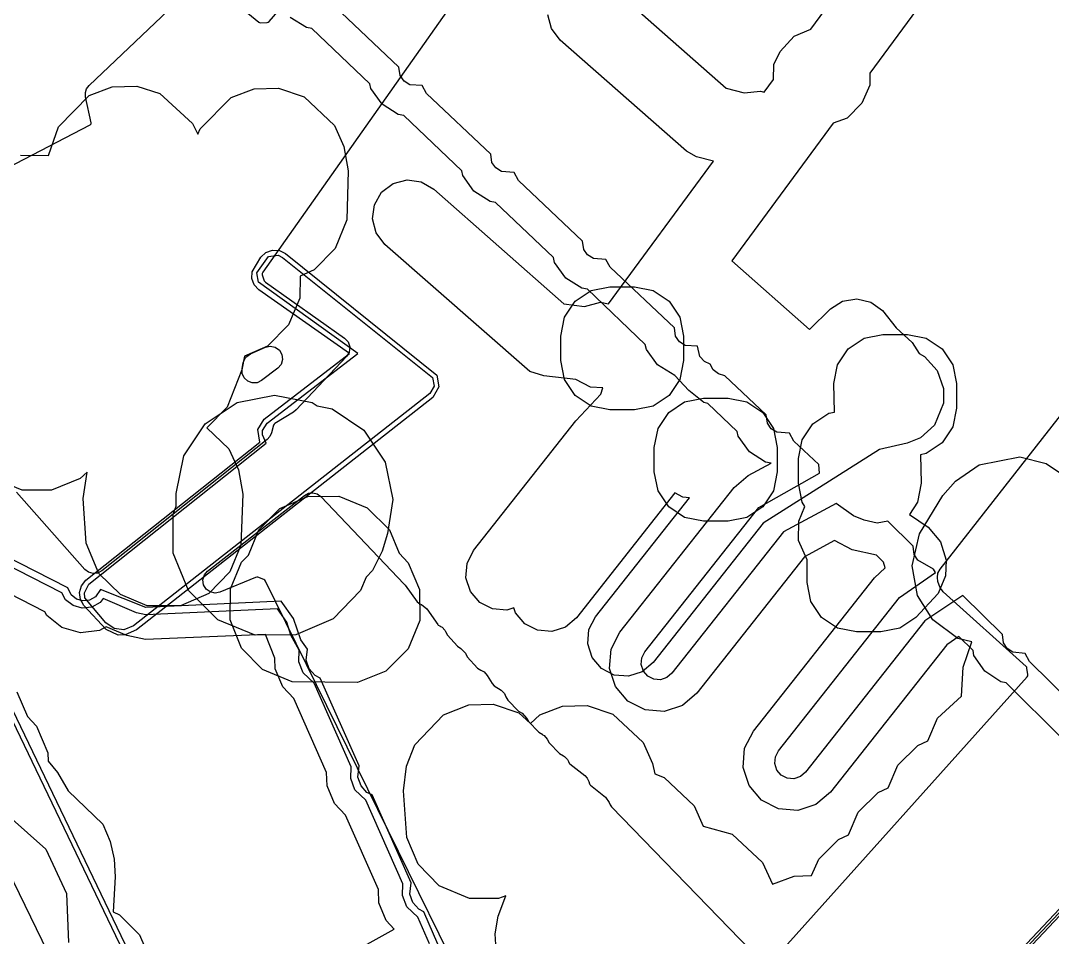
# Model space of a CAD drawing. Header units: metres. Extents: x -2677 to -840, y 169 to 1487.
# Drawn here: x -1922.54 to -1880.57, y 298.51 to 335.8 of the extents above; entities that cross this region are included whole.
import ezdxf

# ---------------------------------------------------------------- set-up
doc = ezdxf.new("R2010")
doc.units = ezdxf.units.M
for name, color, linetype in [('AI_GREENING_ALLOWED_ZONE', 4, 'Continuous'), ('AI_GREENING_EXCLUSIONS', 1, 'Continuous'), ('AI_GREENING_LAWN', 82, 'Continuous')]:
    doc.layers.add(name, color=color, linetype=linetype)

msp = doc.modelspace()

# ---------------------------------------------------------------- linework, layer by layer
at = {"layer": 'AI_GREENING_ALLOWED_ZONE'}
msp.add_lwpolyline([(-1912.733, 321.162), (-1912.913, 321.075), (-1913.113, 321.065), (-1913.301, 321.134), (-1913.447, 321.272), (-1913.527, 321.456), (-1913.528, 321.656), (-1913.481, 321.894), (-1913.38, 322.11), (-1913.191, 322.255), (-1912.582, 322.52), (-1912.381, 322.562), (-1912.18, 322.519), (-1912.013, 322.399), (-1911.909, 322.222), (-1911.884, 322.018), (-1911.944, 321.821), (-1912.078, 321.665), (-1912.733, 321.162)], close=True, dxfattribs=at)
at = {"layer": 'AI_GREENING_EXCLUSIONS'}
for points in [[(-1880.45, 343.937), (-1887.999, 333.662), (-1888, 333.185), (-1888.319, 332.45), (-1888.916, 331.831), (-1889.492, 331.634), (-1893.612, 326.038), (-1890.448, 323.246), (-1889.601, 324.088), (-1889.104, 324.396), (-1888.526, 324.49), (-1887.956, 324.356), (-1887.481, 324.014), (-1886.93, 323.308), (-1886.277, 322.707), (-1885.986, 322.27), (-1885.773, 322.14), (-1885.261, 321.576), (-1884.995, 320.84), (-1884.995, 320.246), (-1885.368, 319.351), (-1885.932, 318.839), (-1886.474, 318.612), (-1887.6, 318.364), (-1892.336, 315.36), (-1896.805, 309.697), (-1897.25, 309.317), (-1897.807, 309.136), (-1898.39, 309.182), (-1898.911, 309.448), (-1899.291, 309.894), (-1899.472, 310.45), (-1899.426, 311.034), (-1899.16, 311.555), (-1895.337, 316.4), (-1895.602, 316.423), (-1895.924, 316.592), (-1899.927, 311.519), (-1900.372, 311.139), (-1900.929, 310.958), (-1901.512, 311.005), (-1902.034, 311.27), (-1902.414, 311.716), (-1902.48, 311.921), (-1902.76, 311.83), (-1903.344, 311.876), (-1903.865, 312.142), (-1904.245, 312.587), (-1904.425, 313.144), (-1904.379, 313.727), (-1904.113, 314.249), (-1899.949, 319.527), (-1898.936, 320.615), (-1898.853, 320.871), (-1899.363, 320.893), (-1899.951, 321.203), (-1901.262, 321.358), (-1901.819, 321.539), (-1907.721, 326.704), (-1908.076, 327.17), (-1908.225, 327.736), (-1908.147, 328.316), (-1907.853, 328.822), (-1907.387, 329.176), (-1906.821, 329.326), (-1906.241, 329.248), (-1905.735, 328.953), (-1900.444, 324.282), (-1899.599, 324.182), (-1898.955, 324.347), (-1898.629, 324.283), (-1894.355, 330.089), (-1895.043, 330.271), (-1895.457, 330.49), (-1900.589, 335.015), (-1900.944, 335.48), (-1901.094, 336.046)], [(-1898.604, 337.264), (-1893.834, 333.052), (-1893.106, 332.865), (-1892.445, 332.942), (-1892.292, 332.891), (-1891.914, 333.405), (-1891.899, 334.022), (-1891.65, 334.552), (-1891.08, 335.177), (-1890.402, 335.459), (-1884.733, 343.159)], [(-1878.967, 307.236), (-1881.5, 309.739), (-1881.673, 310.063), (-1882.18, 310.114), (-1882.408, 310.264), (-1882.562, 310.49), (-1882.603, 310.829), (-1884.213, 312.42), (-1885.758, 311.384), (-1890.614, 305.229), (-1890.822, 305.052), (-1891.082, 304.968), (-1891.354, 304.989), (-1891.597, 305.113), (-1891.774, 305.321), (-1891.859, 305.581), (-1891.837, 305.853), (-1891.713, 306.096), (-1886.789, 312.338), (-1885.332, 313.355), (-1885.409, 313.498), (-1886.044, 313.857), (-1886.197, 314.083), (-1886.238, 314.421), (-1887.27, 315.441), (-1887.698, 315.364), (-1888.233, 315.482), (-1888.659, 315.664), (-1889.371, 316.168), (-1891.507, 315.012), (-1896.048, 309.257), (-1896.255, 309.079), (-1896.515, 308.995), (-1896.787, 309.017), (-1897.031, 309.141), (-1897.208, 309.349), (-1897.292, 309.608), (-1897.271, 309.881), (-1897.147, 310.124), (-1892.51, 316), (-1890.05, 317.392), (-1890.072, 317.744), (-1891.085, 318.702), (-1891.265, 319.022), (-1891.773, 319.062), (-1892.004, 319.207), (-1892.162, 319.43), (-1892.21, 319.767), (-1893.889, 321.356), (-1894.152, 321.431), (-1894.366, 321.6), (-1894.493, 321.827), (-1894.727, 321.94), (-1894.909, 322.143), (-1894.999, 322.557), (-1895.507, 322.596), (-1895.738, 322.742), (-1895.896, 322.965), (-1895.945, 323.302), (-1898.553, 325.771), (-1898.733, 326.092), (-1899.241, 326.131), (-1899.473, 326.276), (-1899.631, 326.499), (-1899.679, 326.837), (-1902.288, 329.306), (-1902.468, 329.626), (-1902.976, 329.666), (-1903.207, 329.811), (-1903.365, 330.034), (-1903.413, 330.371), (-1906.022, 332.84), (-1906.202, 333.161), (-1906.71, 333.2), (-1906.941, 333.346), (-1907.099, 333.568), (-1907.148, 333.906), (-1909.756, 336.375)], [(-1880.165, 306.592), (-1882.45, 308.867), (-1882.671, 308.91), (-1883.322, 309.339), (-1883.76, 309.986), (-1883.8, 310.184), (-1884.371, 310.748), (-1884.864, 310.418), (-1889.593, 304.424), (-1890.187, 303.917), (-1890.929, 303.676), (-1891.707, 303.738), (-1892.402, 304.093), (-1892.909, 304.686), (-1893.15, 305.428), (-1893.088, 306.206), (-1892.734, 306.902), (-1887.809, 313.143), (-1887.373, 313.545), (-1887.436, 313.777), (-1887.726, 314.064), (-1888.713, 314.274), (-1889.439, 314.652), (-1890.652, 313.996), (-1895.027, 308.451), (-1895.621, 307.945), (-1896.363, 307.704), (-1897.141, 307.766), (-1897.836, 308.12), (-1898.343, 308.714), (-1898.583, 309.456), (-1898.522, 310.234), (-1898.167, 310.929), (-1893.519, 316.82), (-1892.943, 317.304), (-1892.015, 317.81), (-1892.237, 317.848), (-1892.897, 318.263), (-1893.349, 318.9), (-1893.394, 319.098), (-1894.59, 320.23), (-1894.743, 320.273), (-1895.355, 320.757), (-1895.934, 321.376), (-1896.632, 321.798), (-1897.083, 322.434), (-1897.128, 322.632), (-1899.484, 324.879), (-1899.706, 324.917), (-1900.366, 325.332), (-1900.817, 325.969), (-1900.863, 326.167), (-1903.218, 328.413), (-1903.44, 328.451), (-1904.101, 328.867), (-1904.552, 329.504), (-1904.597, 329.701), (-1906.952, 331.948), (-1907.175, 331.986), (-1907.835, 332.401), (-1908.286, 333.038), (-1908.331, 333.236), (-1910.687, 335.483), (-1910.909, 335.52), (-1911.569, 335.936)], [(-1922.537, 330.334), (-1921.398, 330.315), (-1921.001, 331.48), (-1919.742, 332.759), (-1918.811, 333.109), (-1917.816, 333.135), (-1916.868, 332.835), (-1915.542, 331.625), (-1915.334, 331.187), (-1915.235, 331.397), (-1913.975, 332.676), (-1913.044, 333.026), (-1912.05, 333.053), (-1911, 332.701), (-1909.776, 331.542), (-1909.391, 330.686), (-1909.208, 329.697), (-1909.274, 327.705), (-1909.743, 326.54), (-1910.599, 325.663), (-1911.166, 325.409), (-1911.185, 324.52), (-1911.638, 323.436), (-1912.493, 322.559), (-1913.43, 322.15), (-1913.54, 321.595), (-1914.142, 320.08), (-1914.966, 319.235), (-1914.065, 318.382), (-1913.679, 317.526), (-1913.497, 316.537), (-1913.579, 314.464), (-1914.032, 313.38), (-1914.887, 312.503), (-1916.038, 312.005), (-1917.388, 312.005), (-1918.472, 312.458), (-1919.349, 313.313), (-1919.864, 314.545), (-1919.992, 316.364), (-1919.836, 317.436), (-1920.117, 317.176), (-1921.282, 316.706), (-1922.47, 316.706), (-1923.635, 317.176)], [(-1903.101, 296.485), (-1903.233, 298.656), (-1903.116, 299.383), (-1902.805, 300.205), (-1903.096, 300.1), (-1904.284, 300.1), (-1905.516, 300.615), (-1906.371, 301.492), (-1906.824, 302.576), (-1906.969, 304.476), (-1906.839, 305.474), (-1906.5, 306.349), (-1905.34, 307.571), (-1904.31, 307.978), (-1903.316, 308.005), (-1902.266, 307.653), (-1901.803, 307.215), (-1901.421, 307.571), (-1900.49, 307.921), (-1900.49, 307.921), (-1899.496, 307.948), (-1898.446, 307.596), (-1897.222, 306.437), (-1896.836, 305.581), (-1896.737, 305.16), (-1896.368, 305.023), (-1895.144, 303.865), (-1894.772, 303.042), (-1893.602, 302.706), (-1892.365, 301.561), (-1891.962, 300.679), (-1891.08, 301.01), (-1890.37, 301.029), (-1890.076, 301.691), (-1889.266, 302.501), (-1888.866, 302.686), (-1888.465, 303.602), (-1887.655, 304.413), (-1887.254, 304.597), (-1886.854, 305.514), (-1886.043, 306.324), (-1885.643, 306.509), (-1885.242, 307.425), (-1884.263, 308.323), (-1884.194, 309.511), (-1883.846, 310.53), (-1884.415, 310.676), (-1885.439, 311.426), (-1886.057, 312.425), (-1886.274, 313.63), (-1885.977, 314.932), (-1885.025, 316.487), (-1884.509, 317.071), (-1883.556, 317.739), (-1881.901, 318.059), (-1880.826, 317.793), (-1880.001, 317.237)], [(-1905.395, 297.833), (-1906.133, 299.552), (-1906.342, 299.659), (-1906.585, 299.928), (-1906.71, 300.278), (-1906.657, 300.732), (-1908.241, 304.306), (-1908.449, 304.414), (-1908.692, 304.683), (-1908.817, 305.033), (-1908.764, 305.487), (-1910.348, 309.061), (-1910.556, 309.169), (-1910.799, 309.437), (-1910.924, 309.787), (-1910.871, 310.242), (-1911.145, 310.624), (-1911.444, 311.484), (-1911.941, 312.191), (-1917.439, 311.935), (-1919.283, 312.665), (-1919.495, 312.367), (-1919.733, 312.233), (-1920.004, 312.201), (-1920.267, 312.276), (-1920.481, 312.445), (-1920.621, 312.737), (-1923.249, 314.078)], [(-1905.906, 298.246), (-1906.387, 299.339), (-1906.833, 299.76), (-1907.004, 300.219), (-1906.988, 300.692), (-1908.494, 304.094), (-1908.941, 304.515), (-1909.111, 304.973), (-1909.096, 305.447), (-1910.602, 308.848), (-1911.048, 309.27), (-1911.219, 309.728), (-1911.203, 310.201), (-1911.549, 310.807), (-1911.707, 311.335), (-1912.093, 311.885), (-1917.442, 311.635), (-1917.824, 311.715), (-1919.177, 312.294), (-1919.3, 312.138), (-1919.64, 311.948), (-1920.028, 311.902), (-1920.403, 312.008), (-1920.71, 312.25), (-1920.862, 312.523), (-1923.28, 313.757)], [(-1911.489, 296.54), (-1907.341, 298.854), (-1907.663, 299.201), (-1907.965, 299.923), (-1907.984, 300.468), (-1909.319, 303.479), (-1909.77, 303.956), (-1910.072, 304.678), (-1910.092, 305.223), (-1911.426, 308.234), (-1911.877, 308.711), (-1912.179, 309.433), (-1912.199, 309.865), (-1912.576, 310.829), (-1917.454, 310.635), (-1918.217, 310.796), (-1919.053, 311.153), (-1919.332, 310.997), (-1920.107, 310.905), (-1920.858, 311.118), (-1921.47, 311.601), (-1921.556, 311.754), (-1923.495, 312.744)], [(-1896.777, 282.173), (-1869.129, 311.507)], [(-1896.642, 282.024), (-1868.984, 311.37)], [(-1922.694, 308.503), (-1922.258, 307.496), (-1921.889, 307.108), (-1921.435, 306.024), (-1921.421, 305.683), (-1921.033, 305.222), (-1920.598, 304.477), (-1919.191, 303.122), (-1918.891, 302.413), (-1918.736, 301.693), (-1918.697, 300.977), (-1918.774, 299.55), (-1918.515, 299.427), (-1917.704, 298.617), (-1917.268, 297.61)], [(-1923.031, 308.113), (-1905.081, 270.715), (-1904.787, 269.982), (-1904.564, 269.138), (-1904.47, 267.285), (-1904.818, 265.644), (-1905.159, 264.841), (-1905.159, 264.841), (-1905.58, 264.119), (-1910.63, 256.685), (-1913.239, 254.766), (-1914.627, 254.123), (-1916.977, 253.42), (-1920.541, 252.79), (-1925.969, 252.72)], [(-1923.212, 308.026), (-1905.267, 270.641), (-1904.972, 269.907), (-1904.758, 269.089), (-1904.666, 267.325), (-1905.002, 265.721), (-1905.332, 264.942), (-1905.332, 264.942), (-1905.746, 264.23), (-1910.749, 256.846), (-1913.357, 254.927), (-1914.709, 254.306), (-1917.012, 253.617), (-1920.575, 252.987), (-1925.966, 252.92)], [(-1923.004, 303.437), (-1921.515, 302.107), (-1920.664, 300.3), (-1920.588, 298.305)]]:
    msp.add_lwpolyline(points, dxfattribs=at)
for points in [[(-1913.129, 325.312), (-1913.122, 325.585), (-1912.764, 326.185), (-1912.557, 326.378), (-1912.291, 326.474), (-1912.009, 326.457), (-1911.757, 326.329), (-1905.608, 321.389), (-1905.521, 320.903), (-1905.776, 320.48), (-1917.817, 311.024), (-1918.288, 310.827), (-1918.568, 310.81), (-1919.053, 311.038), (-1919.961, 312.018), (-1920.107, 312.263), (-1920.142, 312.546), (-1920.062, 312.819), (-1919.88, 313.038), (-1912.805, 318.663), (-1912.894, 319.172), (-1912.63, 319.588), (-1909.16, 322.258), (-1912.843, 324.859), (-1913.031, 325.057), (-1913.129, 325.312)], [(-1908.82, 322.262), (-1912.862, 325.164), (-1912.927, 325.541), (-1912.453, 326.207), (-1912.061, 326.264), (-1911.881, 326.173), (-1905.78, 321.287), (-1905.717, 320.939), (-1905.899, 320.637), (-1917.941, 311.181), (-1918.34, 311.02), (-1918.728, 311.075), (-1919.066, 311.306), (-1919.918, 312.328), (-1919.943, 312.53), (-1919.756, 312.881), (-1912.548, 318.612), (-1912.702, 318.953), (-1912.698, 319.132), (-1912.51, 319.428), (-1908.82, 322.262)], [(-1896.157, 320.562), (-1896.806, 320.128), (-1897.571, 319.976), (-1898.571, 319.976), (-1899.337, 320.128), (-1899.986, 320.562), (-1900.419, 321.211), (-1900.571, 321.976), (-1900.571, 322.976), (-1900.419, 323.742), (-1899.986, 324.39), (-1899.337, 324.824), (-1898.571, 324.976), (-1897.571, 324.976), (-1896.806, 324.824), (-1896.157, 324.39), (-1895.724, 323.742), (-1895.571, 322.976), (-1895.571, 321.976), (-1895.724, 321.211), (-1896.157, 320.562)], [(-1889.433, 319.882), (-1889.465, 321.043), (-1889.313, 321.809), (-1888.879, 322.457), (-1888.231, 322.891), (-1887.465, 323.043), (-1886.465, 323.043), (-1885.7, 322.891), (-1885.051, 322.457), (-1884.617, 321.809), (-1884.465, 321.043), (-1884.465, 320.043), (-1884.617, 319.278), (-1885.051, 318.629), (-1885.7, 318.195), (-1885.935, 318.149), (-1885.903, 316.987), (-1886.055, 316.222), (-1886.389, 315.722), (-1885.63, 315.198), (-1885.126, 314.602), (-1884.888, 313.858), (-1884.918, 313.225), (-1885.223, 312.507), (-1886.13, 311.53), (-1886.778, 311.097), (-1887.544, 310.945), (-1888.544, 310.945), (-1889.309, 311.097), (-1889.958, 311.53), (-1890.392, 312.179), (-1890.544, 312.945), (-1890.544, 313.877), (-1890.897, 314.663), (-1890.89, 315.443), (-1890.634, 316.046), (-1890.751, 316.222), (-1890.903, 316.987), (-1890.903, 317.987), (-1890.751, 318.752), (-1890.317, 319.401), (-1889.668, 319.835), (-1889.433, 319.882)], [(-1910.673, 320.269), (-1910.474, 320.135), (-1909.871, 320.016), (-1908.574, 319.148), (-1907.706, 317.851), (-1907.402, 316.32), (-1907.609, 314.949), (-1907.835, 314.224), (-1908.228, 313.434), (-1908.477, 313.167), (-1908.706, 312.618), (-1909.829, 311.474), (-1911.338, 310.827), (-1912.999, 310.811), (-1914.521, 311.431), (-1915.708, 312.618), (-1916.328, 314.14), (-1916.328, 315.724), (-1916.204, 316.06), (-1916.204, 316.573), (-1915.9, 318.104), (-1915.032, 319.401), (-1913.735, 320.269), (-1912.204, 320.573), (-1910.673, 320.269)], [(-1892.35, 316.033), (-1892.999, 315.599), (-1893.764, 315.447), (-1894.764, 315.447), (-1895.529, 315.599), (-1896.178, 316.033), (-1896.612, 316.681), (-1896.764, 317.447), (-1896.764, 318.447), (-1896.612, 319.212), (-1896.178, 319.861), (-1895.529, 320.295), (-1894.764, 320.447), (-1893.764, 320.447), (-1892.999, 320.295), (-1892.35, 319.861), (-1891.916, 319.212), (-1891.764, 318.447), (-1891.764, 317.447), (-1891.916, 316.681), (-1892.35, 316.033)], [(-1909.598, 316.461), (-1908.445, 315.993), (-1907.539, 315.087), (-1907.141, 314.138), (-1906.772, 313.749), (-1906.318, 312.666), (-1906.304, 311.408), (-1906.772, 310.255), (-1907.678, 309.349), (-1908.831, 308.881), (-1911.487, 308.903), (-1912.697, 309.409), (-1913.546, 310.277), (-1914.014, 311.43), (-1914, 312.688), (-1913.546, 313.771), (-1913.274, 314.062), (-1912.845, 315.087), (-1911.996, 315.955), (-1910.856, 316.447), (-1909.598, 316.461)]]:
    msp.add_lwpolyline(points, close=True, dxfattribs=at)
at = {"layer": 'AI_GREENING_LAWN'}
for points in [[(-1914.7, 337.273), (-1912.851, 335.746), (-1912.814, 335.725), (-1912.772, 335.718), (-1912.511, 335.725), (-1912.464, 335.736), (-1912.425, 335.766), (-1908.678, 340.113)], [(-1903.657, 338.385), (-1912.69, 325.573), (-1912.71, 325.523), (-1912.706, 325.47), (-1912.625, 325.224), (-1912.607, 325.19), (-1912.58, 325.163), (-1909.362, 322.89), (-1909.219, 322.734), (-1909.153, 322.532), (-1909.177, 322.321), (-1909.287, 322.139), (-1911.332, 319.968), (-1911.435, 319.884), (-1912.195, 319.419), (-1912.228, 319.389), (-1912.248, 319.349), (-1912.335, 319.031), (-1912.4, 318.889), (-1912.506, 318.773), (-1919.237, 313.422), (-1919.404, 313.334), (-1919.591, 313.315), (-1919.773, 313.367), (-1919.922, 313.482), (-1922.705, 316.623)], [(-1930.12, 326.151), (-1919.704, 331.571), (-1919.667, 331.602), (-1919.667, 331.65), (-1919.895, 332.706), (-1919.902, 332.875), (-1919.902, 332.875), (-1919.852, 333.037), (-1919.75, 333.173), (-1915.464, 337.248)], [(-1892.044, 297.456), (-1881.595, 309.114), (-1881.57, 309.159), (-1881.566, 309.21), (-1881.604, 309.466), (-1881.617, 309.505), (-1881.642, 309.538), (-1885.007, 312.576), (-1885.071, 312.646), (-1885.132, 312.728), (-1885.231, 312.987), (-1885.245, 313.147), (-1885.226, 313.332), (-1885.14, 313.497), (-1877.941, 322.686)], [(-1899.274, 285.963), (-1912.573, 313.008), (-1912.6, 313.044), (-1912.638, 313.067), (-1912.89, 313.161), (-1912.933, 313.168), (-1912.977, 313.159), (-1914.43, 312.557), (-1914.63, 312.52), (-1914.829, 312.564), (-1914.993, 312.685), (-1915.096, 312.86), (-1915.12, 313.063), (-1915.061, 313.258), (-1914.93, 313.413), (-1910.995, 316.495), (-1910.833, 316.58), (-1910.833, 316.58), (-1910.65, 316.6), (-1910.473, 316.554), (-1910.325, 316.446), (-1906.94, 312.886), (-1906.898, 312.837), (-1906.406, 312.162), (-1906.299, 312.079), (-1906.237, 312.054), (-1906.014, 311.877), (-1905.573, 311.247), (-1905.547, 311.22), (-1905.479, 311.184), (-1905.481, 311.18), (-1905.392, 311.132), (-1905.282, 311.011), (-1905.26, 310.96), (-1905.258, 310.962), (-1905.171, 310.801), (-1904.761, 310.355), (-1904.625, 310.27), (-1904.444, 310.072), (-1904.371, 309.929), (-1903.947, 309.465), (-1903.821, 309.387), (-1903.677, 309.313), (-1903.554, 309.172), (-1903.356, 308.835), (-1903.277, 308.753), (-1902.994, 308.57), (-1902.856, 308.438), (-1902.796, 308.303), (-1902.718, 308.161), (-1902.28, 307.71), (-1902.141, 307.629), (-1901.954, 307.436), (-1901.878, 307.296), (-1901.457, 306.861), (-1901.302, 306.765), (-1901.305, 306.759), (-1901.238, 306.722), (-1901.117, 306.576), (-1901.037, 306.431), (-1900.617, 305.996), (-1900.461, 305.899), (-1900.462, 305.897), (-1900.413, 305.872), (-1900.299, 305.755), (-1900.256, 305.664), (-1900.252, 305.666), (-1900.22, 305.596), (-1900.194, 305.568), (-1899.592, 305.096), (-1899.488, 304.986), (-1899.422, 304.849), (-1899.395, 304.763), (-1899.38, 304.73), (-1899.356, 304.704), (-1898.752, 304.217), (-1898.598, 304.005), (-1898.562, 303.91), (-1898.508, 303.825), (-1892.413, 297.55)], [(-1869.318, 311.161), (-1896.478, 282.343)], [(-1925.638, 306.529), (-1918.874, 292.654), (-1918.825, 292.4), (-1918.829, 292.348), (-1918.897, 292.127), (-1919.058, 291.961), (-1920.65, 290.942), (-1920.804, 290.877), (-1920.971, 290.866), (-1921.133, 290.911), (-1925.412, 292.925)]]:
    msp.add_lwpolyline(points, dxfattribs=at)

doc.saveas('drawing.dxf')
